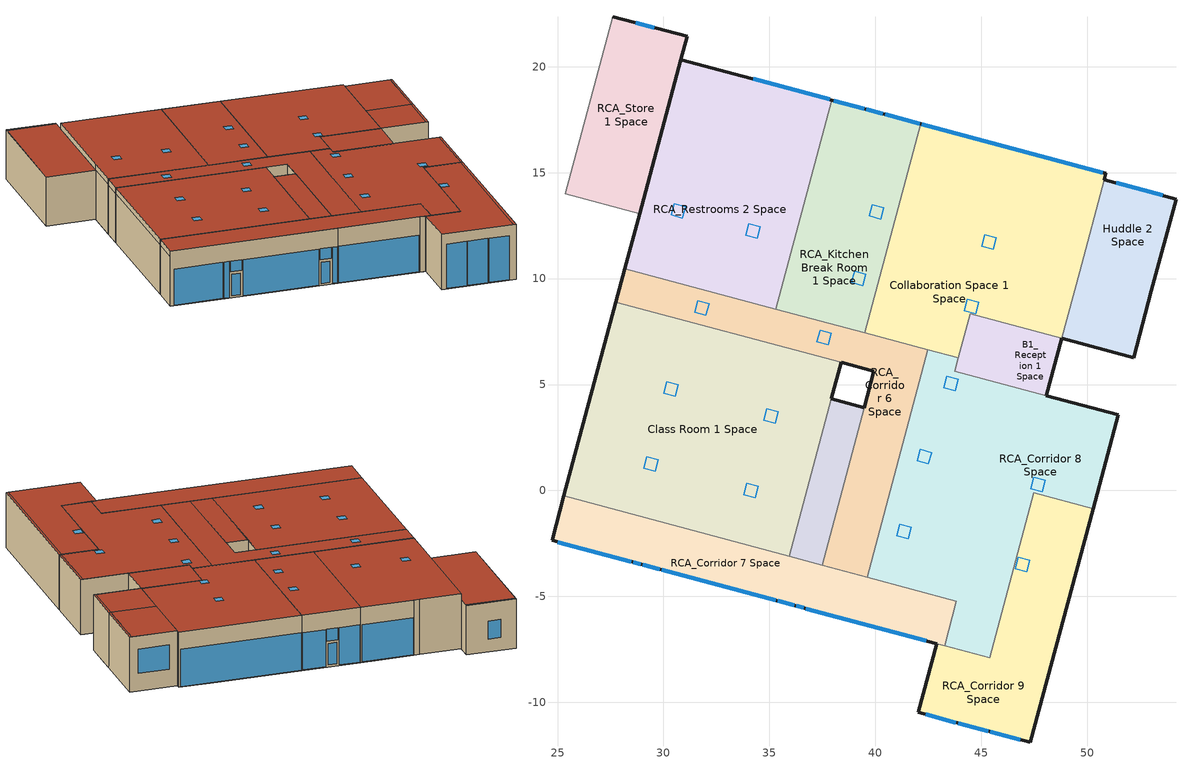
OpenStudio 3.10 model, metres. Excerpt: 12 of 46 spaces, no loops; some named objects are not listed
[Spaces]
B1_Reception 1 Space
 floor to RCA_Corridor 16 Space (TypicalFloorInterior): 46.56,7.78 48.8,7.18 48.08,4.47 45.83,5.07 z3.99
 floor to RCA_Corridor 3 Space (TypicalFloorInterior): 44.48,8.34 46.56,7.78 45.83,5.07 43.75,5.63 z3.99
 wall outside (MetalFrameWallU055): 48.08,4.47 48.8,7.18 z3.99:8.18
 wall to Collaboration Space 1 Space (MetalFrameWallInterior): 48.8,7.18 44.48,8.34 43.92,6.25 z3.99:8.18
 wall to RCA_Corridor 8 Space (MetalFrameWallInterior): 43.92,6.25 43.75,5.63 48.08,4.47 z3.99:8.18
 roof outside (FlatNonresWoodFramingAndOtherRoofU028): 48.08,4.47 48.8,7.18 44.48,8.34 43.75,5.63 z8.18
Collaboration Space 1 Space
 floor outside (OtherFloorU071): 48.64,15.56 50.89,14.96 50.81,14.66 48.56,15.27 z3.99
 floor to RCA_Corridor 16 Space (TypicalFloorInterior): 48.56,15.27 50.81,14.66 48.8,7.18 46.56,7.78 z3.99
 floor to RCA_Corridor 3 Space (TypicalFloorInterior): 40.84,12.47 47.35,10.73 46.56,7.78 44.48,8.34 43.92,6.25 39.49,7.44 z3.99
 floor to B1_Gym 1 Space (TypicalFloorInterior): 42.14,17.31 48.64,15.56 48.16,13.75 41.65,15.5 z3.99
 floor to B1_Changing 1 Space (TypicalFloorInterior): 41.65,15.5 48.16,13.75 47.35,10.73 40.84,12.47 z3.99
 wall outside (MetalFrameWallU055): 50.81,14.66 50.89,14.96 42.14,17.31 z3.99:8.18
 wall to RCA_Corridor 8 Space (MetalFrameWallInterior): 42.49,6.64 43.92,6.25 z3.99:8.18
 wall to RCA_Corridor 6 Space (MetalFrameWallInterior): 39.49,7.44 42.49,6.64 z3.99:8.18
 wall to RCA_Kitchen Break Room 1 Space (MetalFrameWallInterior): 42.14,17.31 39.49,7.44 z3.99:8.18
 wall to Huddle 2 Space (MetalFrameWallInterior): 48.8,7.18 49.65,10.33 50.81,14.66 z3.99:8.18
 window (Base_AllCZ_FixedWindowU34): 50.74,15 42.19,17.29 z4.04:6.86
 roof outside (FlatNonresWoodFramingAndOtherRoofU028): 43.92,6.25 44.48,8.34 48.8,7.18 50.89,14.96 42.14,17.31 39.49,7.44 z8.18
 skylight (Skylight): 44.74,8.34 44.88,8.88 44.34,9.02 44.2,8.48 z8.18; 45.56,11.39 45.71,11.93 45.17,12.07 45.02,11.53 z8.18
RCA_Corridor 8 Space
 floor to RCA_Corridor 14 Space (TypicalFloorInterior): 45.83,5.07 51.46,3.56 50.28,-0.86 47.48,-0.11 45.39,-7.9 43.27,-7.33 43.83,-5.22 41.13,-4.5 41.25,-4.04 43.25,-4.58 z3.99
 floor to RCA_Corridor 3 Space (TypicalFloorInterior): 42.49,6.64 43.92,6.25 43.75,5.63 45.83,5.07 43.25,-4.58 41.25,-4.04 41.13,-4.5 39.61,-4.09 z3.99
 wall outside (MetalFrameWallU055): 50.28,-0.86 51.46,3.56 48.08,4.47 z3.99:8.18
 wall to RCA_Corridor 6 Space: 42.49,6.64 39.61,-4.09 z3.99:8.18
 wall to RCA_Corridor 7 Space: 39.61,-4.09 43.83,-5.22 43.27,-7.33 z3.99:8.18
 wall to RCA_Corridor 9 Space (MetalFrameWallInterior): 43.27,-7.33 45.39,-7.9 47.48,-0.11 50.28,-0.86 z3.99:8.18
 roof outside (FlatNonresWoodFramingAndOtherRoofU028): 50.28,-0.86 51.46,3.56 51.32,3.6 50.13,-0.82 z8.18; 45.39,-7.9 47.48,-0.11 50.13,-0.82 51.32,3.6 43.75,5.63 43.92,6.25 42.49,6.64 39.61,-4.09 43.83,-5.22 43.27,-7.33 z8.18
 skylight (Skylight): 47.87,-0.06 48.02,0.48 47.48,0.62 47.33,0.08 z8.18; 42.51,1.25 42.65,1.79 42.11,1.93 41.97,1.39 z8.18; 43.78,4.71 43.92,5.25 43.38,5.39 43.24,4.85 z8.18; 41.56,-2.28 41.7,-1.74 41.16,-1.59 41.02,-2.13 z8.18
Class Room 1 Space
 floor to RCA_Open Office 7 Space (TypicalFloorInterior): 27.75,8.89 38.38,6.05 35.93,-3.1 25.3,-0.26 z3.99
 wall outside (MetalFrameWallU055): 27.75,8.89 25.3,-0.26 z7.72:8.18; 37.92,4.33 38.38,6.05 z3.99:8.18
 wall to RCA_Conference Room 3 Space (MetalFrameWallInterior): 27.75,8.89 25.3,-0.26 z3.99:7.72
 wall to RCA_Corridor 6 Space (MetalFrameWallInterior): 38.38,6.05 27.75,8.89 z3.99:8.18
 wall to RCA_Store 3 Space (MetalFrameWallInterior): 35.93,-3.1 37.92,4.33 z3.99:8.18
 wall to RCA_Corridor 7 Space (MetalFrameWallInterior): 25.3,-0.26 35.93,-3.1 z3.99:8.18
 roof outside (FlatNonresWoodFramingAndOtherRoofU028): 35.93,-3.1 38.38,6.05 27.75,8.89 25.3,-0.26 z8.18
 skylight (Skylight): 34.33,-0.35 34.48,0.18 33.94,0.33 33.79,-0.21 z8.18; 35.27,3.17 35.41,3.71 34.87,3.86 34.73,3.32 z8.18; 30.56,4.45 30.7,4.99 30.16,5.13 30.02,4.59 z8.18; 29.61,0.91 29.76,1.45 29.22,1.59 29.07,1.05 z8.18
RCA_Corridor 6 Space
 floor to RCA_Corridor 3 Space (TypicalFloorInterior): 28.18,10.47 42.49,6.64 39.61,-4.09 37.49,-3.52 39.94,5.63 27.75,8.89 z3.99
 wall outside (MetalFrameWallU055): 38.38,6.05 39.94,5.63 39.48,3.91 z3.99:8.18; 28.18,10.47 27.75,8.89 z7.72:8.18
 wall to RCA_Corridor 4 Space: 28.18,10.47 27.75,8.89 z3.99:7.72
 wall to RCA_Corridor 7 Space (MetalFrameWallInterior): 37.49,-3.52 39.61,-4.09 z3.99:8.18
 wall to RCA_Store 3 Space (MetalFrameWallInterior): 39.48,3.91 37.49,-3.52 z3.99:8.18
 wall to RCA_Restrooms 2 Space (MetalFrameIntWallU151): 35.3,8.56 28.18,10.47 z3.99:8.18
 wall to RCA_Kitchen Break Room 1 Space (MetalFrameWallInterior): 39.49,7.44 35.3,8.56 z3.99:8.18
 roof outside (FlatNonresWoodFramingAndOtherRoofU028): 39.61,-4.09 42.49,6.64 28.18,10.47 27.75,8.89 39.94,5.63 37.49,-3.52 z8.18
 skylight (Skylight): 37.79,6.88 37.93,7.42 37.39,7.57 37.25,7.03 z8.18; 32.01,8.27 32.15,8.81 31.61,8.96 31.47,8.42 z8.18
RCA_Store 3 Space
 floor to RCA_Open Office 7 Space (TypicalFloorInterior): 37.92,4.33 39.48,3.91 37.49,-3.52 35.93,-3.1 z3.99
 wall outside (MetalFrameWallU055): 39.48,3.91 37.92,4.33 z3.99:8.18
 wall to RCA_Corridor 7 Space: 35.93,-3.1 37.49,-3.52 z3.99:8.18
 roof outside (FlatNonresWoodFramingAndOtherRoofU028): 37.49,-3.52 39.48,3.91 37.92,4.33 35.93,-3.1 z8.18
RCA_Corridor 7 Space
 floor to RCA_Corridor 3 Space (TypicalFloorInterior): 25.3,-0.26 41.13,-4.5 40.56,-6.6 24.74,-2.36 z3.99
 floor to RCA_Corridor 14 Space (TypicalFloorInterior): 41.13,-4.5 43.83,-5.22 43.27,-7.33 40.56,-6.6 z3.99
 wall outside (MetalFrameWallU055): 24.74,-2.36 36.68,-5.56 42.46,-7.11 42.9,-7.23 z3.99:8.18; 25.3,-0.26 24.74,-2.36 z7.72:8.18
 wall to RCA_Corridor 4 Space: 25.3,-0.26 24.74,-2.36 z3.99:7.72
 wall to RCA_Corridor 9 Space (MetalFrameWallInterior): 42.9,-7.23 43.27,-7.33 z3.99:8.18
 window (Base_AllCZ_FixedWindowU34): 36.73,-5.58 42.41,-7.1 / 29.91,-3.75 35.29,-5.19 / 36.28,-5.46 36.62,-5.55 / 28.58,-3.39 28.92,-3.48 / 25.01,-2.44 28.48,-3.37 z4.04:6.78; 35.49,-5.24 36.08,-5.4 / 29.13,-3.54 29.72,-3.7 z4.14:5.77; 35.39,-5.22 36.17,-5.43 / 29.03,-3.51 29.82,-3.72 z5.97:6.78
 roof outside (FlatNonresWoodFramingAndOtherRoofU028): 43.27,-7.33 43.83,-5.22 25.3,-0.26 24.74,-2.36 z8.18
RCA_Kitchen Break Room 1 Space
 floor to RCA_Corridor 3 Space (TypicalFloorInterior): 36.65,13.59 40.84,12.47 39.49,7.44 35.3,8.56 z3.99
 floor to B1_Gym 1 Space (TypicalFloorInterior): 37.95,18.43 42.14,17.31 41.65,15.5 41.27,15.6 40.45,12.57 36.65,13.59 z3.99
 floor to B1_Changing 1 Space (TypicalFloorInterior): 41.27,15.6 41.65,15.5 40.84,12.47 40.45,12.57 z3.99
 wall outside (MetalFrameWallU055): 42.14,17.31 37.95,18.43 z3.99:8.18
 wall to RCA_Restrooms 2 Space (MetalFrameIntWallU151): 37.95,18.43 35.3,8.56 z3.99:8.18
 window (Base_AllCZ_FixedWindowU34): 40.36,17.78 39.58,17.99 z5.97:6.86; 42.09,17.32 40.46,17.76 / 39.48,18.02 38.04,18.4 z4.04:6.86; 40.26,17.81 39.67,17.97 z4.14:5.77
 roof outside (FlatNonresWoodFramingAndOtherRoofU028): 39.49,7.44 42.14,17.31 37.95,18.43 35.3,8.56 z8.18
 skylight (Skylight): 39.42,9.67 39.56,10.21 39.02,10.36 38.88,9.82 z8.18; 40.26,12.81 40.4,13.35 39.86,13.5 39.72,12.96 z8.18
Huddle 2 Space
 floor to RCA_Corridor 16 Space (TypicalFloorInterior): 49.65,10.33 53.03,9.42 52.8,8.55 50.31,9.22 49.7,6.94 48.8,7.18 z3.99; 50.81,14.66 54.2,13.76 53.03,9.42 49.65,10.33 z3.99
 floor to RCA_Elec Room 1 Space (TypicalFloorInterior): 50.31,9.22 52.8,8.55 52.19,6.27 49.7,6.94 z3.99
 wall outside (MetalFrameWallU055): 48.8,7.18 52.19,6.27 53.03,9.42 54.2,13.76 50.81,14.66 z3.99:8.18
 window (Base_AllCZ_FixedWindowU34): 53.57,13.92 51.37,14.52 z5.33:7.19
 roof outside (FlatNonresWoodFramingAndOtherRoofU028): 52.19,6.27 53.03,9.42 52.89,9.46 52.04,6.31 z8.18; 52.04,6.31 52.89,9.46 49.65,10.33 48.8,7.18 z8.18; 53.03,9.42 54.2,13.76 54.05,13.8 52.89,9.46 z8.18; 52.89,9.46 54.05,13.8 50.81,14.66 49.65,10.33 z8.18
RCA_Store 1 Space
 floor to RCA_Store 5 Space (TypicalFloorInterior): 27.59,22.37 31.11,21.43 28.87,13.06 25.35,14 z3.99
 wall outside (MetalFrameWallU055): 30.82,20.34 31.11,21.43 27.59,22.37 z3.99:7.72
 wall to RCA_Corridor 5 Space: 27.59,22.37 25.35,14 z3.99:7.72
 wall to RCA_IT Room 2 Space: 25.35,14 28.87,13.06 z3.99:7.72
 wall to RCA_Restrooms 2 Space: 28.87,13.06 30.82,20.34 z3.99:7.72
 window (Base_AllCZ_FixedWindowU34): 29.57,21.84 28.69,22.08 z4.96:6.33
 roof outside (FlatNonresWoodFramingAndOtherRoofU028): 31.07,21.28 31.11,21.43 27.59,22.37 27.56,22.22 z7.72; 28.87,13.06 31.07,21.28 27.56,22.22 25.35,14 z7.72
RCA_Restrooms 2 Space
 floor to RCA_Restrooms 1 Space (TypicalFloorInterior): 30.82,20.34 33.75,19.55 33.52,18.69 35.2,18.24 34.13,14.27 36.65,13.59 35.3,8.56 28.18,10.47 z3.99
 floor to RCA_Corridor 11 Space (WoodFramingAndOtherRoofU028): 33.75,19.55 36.93,18.7 36.7,17.84 33.52,18.69 z3.99
 floor to B1_Gym 1 Space (WoodFramingAndOtherRoofU028): 36.93,18.7 37.95,18.43 36.65,13.59 34.13,14.27 35.2,18.24 36.7,17.84 z3.99
 wall outside (MetalFrameWallUnconditioned): 30.82,20.34 28.87,13.06 28.18,10.47 z7.72:8.18; 37.95,18.43 34.19,19.44 33.75,19.55 30.82,20.34 z3.99:8.18
 wall to RCA_IT Room 2 Space: 28.87,13.06 28.18,10.47 z3.99:7.72
 window (Base_AllCZ_FixedWindowU34): 37.85,18.46 34.24,19.42 z4.04:6.86
 roof outside (FlatNonresWoodFramingAndOtherRoofUnconditioned): 35.3,8.56 37.95,18.43 30.82,20.34 28.18,10.47 z8.18
 skylight (Skylight): 30.9,12.86 31.04,13.4 30.5,13.54 30.36,13 z8.18; 34.43,11.91 34.57,12.45 34.03,12.59 33.89,12.05 z8.18
RCA_Corridor 9 Space
 floor to RCA_Corridor 14 Space (TypicalFloorInterior): 47.48,-0.11 50.28,-0.86 47.32,-11.9 42.03,-10.48 42.9,-7.23 45.39,-7.9 z3.99
 wall outside (MetalFrameWallU055): 42.9,-7.23 42.03,-10.48 47.32,-11.9 50.28,-0.86 z3.99:8.18
 window (Base_AllCZ_FixedWindowU34): 42.39,-10.58 43.81,-10.96 / 43.91,-10.98 45.32,-11.36 / 45.42,-11.39 46.84,-11.77 z4.04:7.39
 roof outside (FlatNonresWoodFramingAndOtherRoofU028): 47.32,-11.9 50.28,-0.86 50.13,-0.82 47.17,-11.86 z8.18; 47.17,-11.86 50.13,-0.82 47.48,-0.11 45.39,-7.9 42.9,-7.23 42.03,-10.48 z8.18
 skylight (Skylight): 47.14,-3.83 47.29,-3.29 46.75,-3.15 46.6,-3.69 z8.18
[Site]
LOS ANGELES USC: Latitude {deg}=38.69; Longitude {deg}=-121.6; Time Zone {hr}=-8; Elevation {m}=54.5592; Terrain=Suburbs
[SizingPeriod:DesignDay] Barometric Pressure {Pa}=100663; Wind Speed {m/s}=0.6; Rain Indicator=No; Snow Indicator=No; Day of Month=21; Daylight Saving Time Indicator=No; Humidity Condition Type=Wetbulb; Dry-Bulb Temperature Range Modifier Type=DefaultMultipliers
Name | Maximum Dry-Bulb Temperature {C} | Daily Dry-Bulb Temperature Range {deltaC} | Wind Direction {deg} | Sky Clearness | Month | Day Type | Wetbulb or DewPoint at Maximum Dry-Bulb {C} | Solar Model Indicator | ASHRAE Clear Sky Optical Depth for Beam Irradiance | ASHRAE Clear Sky Optical Depth for Diffuse Irradiance
LOS ANGELES USC Ann Htg 99.6% Condns DB | 6.2 | 0 | 20 | 0 | 12 | WinterDesignDay | 6.2 | ASHRAEClearSky
LOS ANGELES USC  June .4% Condns DB=>MCWB | 32.3 | 8.2 | 260 |  | 6 | SummerDesignDay | 20.7 | ASHRAETau | 0.405 | 2.324
LOS ANGELES USC  July .4% Condns DB=>MCWB | 33.8 | 9.2 | 260 |  | 7 | SummerDesignDay | 22.1 | ASHRAETau | 0.402 | 2.401
LOS ANGELES USC  August .4% Condns DB=>MCWB | 33.7 | 9.6 | 260 |  | 8 | SummerDesignDay | 21.2 | ASHRAETau | 0.383 | 2.433
[Site:WaterMainsTemperature]
Calculation Method=Schedule; Temperature Schedule=WaterMainCZ09
[Building]
CustomLabClassroom: North Axis {deg}=0
[Material]
Name | Roughness | Thickness {m} | Conductivity {W/m-K} | Density {kg/m3} | Specific Heat {J/kg-K} | Thermal Absorptance | Solar Absorptance | Visible Absorptance
Stucco - 7/8 in.; Stucco - 7/8 in. 1 | MediumRough | 0.022352 | 0.700948 | 1855.1 | 837.36 | 0.9 | 0.7 | 0.8
Compliance Insulation R14.60 | Smooth | 0.0591861 | 0.0230188 | 16.0185 | 1130.436
Compliance Insulation R1.41 | Smooth | 0.00571591 | 0.0230188 | 16.0185 | 1130.436
Compliance Insulation R0.02 | Smooth | 8.10768e-05 | 0.0230188 | 16.0185 | 1130.436
Air - Metal Wall Framing - 16 or 24 in. OC; Air - Metal Wall Framing - 16 or 24 in. OC 1; Air - Metal Wall Framing - 16 or 24 in. OC 2 | Smooth | 0.1397 | 1.22017 | 1.28148 | 1004.832
Gypsum Board - 1/2 in.; Gypsum Board - 1/2 in. 2 | Smooth | 0.0127 | 0.158656 | 640.739 | 1130.436 | 0.9 | 0.7 | 0.8
Gypsum Board - 5/8 in. | MediumRough | 0.016002 | 0.158656 | 640.739 | 1130.436 | 0.9 | 0.7 | 0.8
Metal Standing Seam - 1/16 in.; Metal Standing Seam - 1/16 in. 1 | MediumRough | 0.0015875 | 2.21534 | 7820.53 | 502.416 | 0.75 | 0.37 | 0.75
Compliance Insulation R34.93; Compliance Insulation R34.93 1 | Smooth | 0.141601 | 0.0230188 | 16.0185 | 1130.436 | 0.9 | 0.7 | 0.8
Metal Deck - 1/16 in. | MediumRough | 0.0015875 | 45.3452 | 7820.53 | 502.416 | 0.9 | 0.7 | 0.8
Carpet - 3/4 in.; Carpet - 3/4 in. 1 | Smooth | 0.01905 | 0.0455183 | 288.332 | 1381.644 | 0.9 | 0.7 | 0.8
Compliance Insulation R3.70 | Smooth | 0.0149992 | 0.0230188 | 16.0185 | 1130.436
Compliance Insulation R9.83 | MediumRough | 0.0398691 | 0.0230188 | 16.0185 | 1130.436 | 0.9 | 0.7 | 0.8
Plywood - 5/8 in. | Smooth | 0.016002 | 0.11544 | 480.554 | 1884.06
Concrete - 140 lb/ft3 - 4 in. | Smooth | 0.1016 | 1.9514 | 2239.06 | 921.096
Gypsum Board - 1/2 in. 1 | MediumRough | 0.0127 | 0.158656 | 640.739 | 1130.436 | 0.9 | 0.7 | 0.8
Metal Standing Seam - 1/16 in. 2 | MediumRough | 0.0015875 | 2.21534 | 7820.53 | 502.416 | 0.85 | 0.37 | 0.85
[Construction]
MetalFrameWallU055: Stucco - 7/8 in., Compliance Insulation R14.60, Compliance Insulation R1.41, Compliance Insulation R0.02, Compliance Insulation R0.02, Air - Metal Wall Framing - 16 or 24 in. OC, Gypsum Board - 1/2 in.
MetalFrameWallUnconditioned: Stucco - 7/8 in. 1
MetalFrameWallInterior: Gypsum Board - 5/8 in., Air - Metal Wall Framing - 16 or 24 in. OC 1, Gypsum Board - 5/8 in.
MetalFrameIntWallU151: Gypsum Board - 1/2 in. 1, Compliance Insulation R3.70, Air - Metal Wall Framing - 16 or 24 in. OC 2, Gypsum Board - 1/2 in. 2
FlatNonresWoodFramingAndOtherRoofU028: Metal Standing Seam - 1/16 in., Compliance Insulation R34.93
FlatNonresWoodFramingAndOtherRoofUnconditioned: Metal Standing Seam - 1/16 in. 1
OtherFloorU071: Compliance Insulation R9.83, Plywood - 5/8 in., Carpet - 3/4 in.
TypicalFloorInterior: Metal Deck - 1/16 in., Concrete - 140 lb/ft3 - 4 in., Carpet - 3/4 in. 1
WoodFramingAndOtherRoofU028: Metal Standing Seam - 1/16 in. 2, Compliance Insulation R34.93 1
Base_AllCZ_FixedWindowU34: Base_AllCZ_FixedWindowU34 Material
Skylight: Skylight Material
[WindowMaterial:SimpleGlazingSystem]
Name | U-Factor {W/m2-K} | Solar Heat Gain Coefficient | Visible Transmittance
Base_AllCZ_FixedWindowU34 Material | 1.93061 | 0.22 | 0.42
Skylight Material | 3.29339 | 0.25 | 0.49
[Space] Building Story=2nd Floor
Name | Thermal Zone | Design Specification Outdoor Air Object
B1_Reception 1 Space; RCA_Corridor 6 Space; RCA_Corridor 8 Space | L2_ZN08_Recep Corridor | L2_ZN08_Recep Corridor Design Specification Outdoor Air
Class Room 1 Space; RCA_Store 3 Space | L2_ZN02_Core Classroom | L2_ZN02_Core Classroom Design Specification Outdoor Air
Collaboration Space 1 Space; Huddle 2 Space | L2_ZN07_Huddle Area | L2_ZN07_Huddle Area Design Specification Outdoor Air
RCA_Corridor 7 Space; RCA_Corridor 9 Space | L2_ZN09 NE Corridor | L2_ZN09 NE Corridor Design Specification Outdoor Air
RCA_Kitchen Break Room 1 Space | L2_ZN11_Breakroom | L2_ZN11_Breakroom Design Specification Outdoor Air
RCA_Restrooms 2 Space | L2_ZN14 Restroom | L2_ZN14 Restroom Design Specification Outdoor Air
RCA_Store 1 Space | L2_ZN12 Storage | L2_ZN12 Storage Design Specification Outdoor Air
[ThermalZone] Multiplier=1; Use Ideal Air Loads=No
Name | Thermostat | Primary Daylighting Control | Fraction of Zone Controlled by Primary Daylighting Control | Secondary Daylighting Control | Fraction of Zone Controlled by Secondary Daylighting Control
L2_ZN02_Core Classroom | L2_ZN02_Core Classroom Thermostat
L2_ZN07_Huddle Area | L2_ZN07_Huddle Area Thermostat | Daylighting Control 1 | 0.603146
L2_ZN09 NE Corridor | L2_ZN09 NE Corridor Thermostat | Daylighting Control 10 | 0.801406
L2_ZN08_Recep Corridor | L2_ZN08_Recep Corridor Thermostat
L2_ZN11_Breakroom | L2_ZN11_Breakroom Thermostat | Daylighting Control 11 | 0.831246
L2_ZN14 Restroom |  | Daylighting Control 18 | 0.62911 | Daylighting Control 19 | 0.201145
L2_ZN12 Storage | L2_ZN12 Storage Thermostat
[Sizing:Zone] Zone Cooling Design Supply Air Temperature Input Method=SupplyAirTemperature; Zone Cooling Design Supply Air Temperature {C}=14; Zone Cooling Design Supply Air Temperature Difference {deltaC}=11.11; Zone Heating Design Supply Air Temperature Input Method=SupplyAirTemperature; Zone Heating Design Supply Air Temperature {C}=40; Zone Heating Design Supply Air Temperature Difference {deltaC}=11.11; Zone Cooling Design Supply Air Humidity Ratio {kg-H2O/kg-air}=0.0085; Zone Heating Design Supply Air Humidity Ratio {kg-H2O/kg-air}=0.008; Zone Heating Sizing Factor=1; Zone Cooling Sizing Factor=1; Cooling Design Air Flow Method=DesignDay; Cooling Minimum Air Flow per Zone Floor Area {m3/s-m2}=0; Cooling Minimum Air Flow {m3/s}=0; Cooling Minimum Air Flow Fraction=0; Heating Design Air Flow Method=DesignDay; Heating Maximum Air Flow per Zone Floor Area {m3/s-m2}=0; Heating Maximum Air Flow {m3/s}=0; Heating Maximum Air Flow Fraction=0; Account for Dedicated Outdoor Air System=No; Dedicated Outdoor Air System Control Strategy=NeutralSupplyAir; Dedicated Outdoor Air Low Setpoint Temperature for Design {C}=autosize; Dedicated Outdoor Air High Setpoint Temperature for Design {C}=autosize; Zone Load Sizing Method=Sensible Load Only No Latent Load; Zone Latent Cooling Design Supply Air Humidity Ratio Input Method=HumidityRatioDifference; Zone Cooling Design Supply Air Humidity Ratio Difference {kgWater/kgDryAir}=0.005; Zone Latent Heating Design Supply Air Humidity Ratio Input Method=HumidityRatioDifference; Zone Humidification Design Supply Air Humidity Ratio Difference {kgWater/kgDryAir}=0.005; Sizing Option=Coincident
L1_ZN07_Restroom; L2_ZN14 Restroom
[Zone equipment]
L1_ZN07_Restroom: L1_ZN07_Restroom BaseExhFan
L2_ZN14 Restroom: L2_ZN14 Restroom BaseExhFan
[BuildingStory]
2nd Floor
[People:Definition] Number of People Calculation Method=People/Area; Fraction Radiant=0.3
Name | People per Space Floor Area {person/m2} | Sensible Heat Fraction
B1_Reception 1 Space People Definition; RCA_Kitchen Break Room 1 Space People Definition | 0.355209 | 0.5
Class Room 1 Space People Definition; Collaboration Space 1 Space People Definition; Huddle 2 Space People Definition | 0.403647 | 0.6125
RCA_Corridor 6 Space People Definition; RCA_Corridor 7 Space People Definition; RCA_Corridor 8 Space People Definition; RCA_Corridor 9 Space People Definition | 0.0538196 | 0.5
RCA_Restrooms 2 Space People Definition | 0.107639 | 0.5
RCA_Store 1 Space People Definition; RCA_Store 3 Space People Definition | 0.107639 | 0.555556
[People] Number of People Schedule=SchoolOccupancy; Multiplier=1
Name | People Definition | Space or SpaceType | Activity Level Schedule
B1_Reception 1 Space People | B1_Reception 1 Space People Definition | B1_Reception 1 Space | B1_Reception 1 Space People Activity Level
Class Room 1 Space People | Class Room 1 Space People Definition | Class Room 1 Space | Class Room 1 Space People Activity Level
Collaboration Space 1 Space People | Collaboration Space 1 Space People Definition | Collaboration Space 1 Space | Collaboration Space 1 Space People Activity Level
Huddle 2 Space People | Huddle 2 Space People Definition | Huddle 2 Space | Huddle 2 Space People Activity Level
RCA_Corridor 6 Space People | RCA_Corridor 6 Space People Definition | RCA_Corridor 6 Space | RCA_Corridor 6 Space People Activity Level
RCA_Corridor 7 Space People | RCA_Corridor 7 Space People Definition | RCA_Corridor 7 Space | RCA_Corridor 7 Space People Activity Level
RCA_Corridor 8 Space People | RCA_Corridor 8 Space People Definition | RCA_Corridor 8 Space | RCA_Corridor 8 Space People Activity Level
RCA_Corridor 9 Space People | RCA_Corridor 9 Space People Definition | RCA_Corridor 9 Space | RCA_Corridor 9 Space People Activity Level
RCA_Kitchen Break Room 1 Space People | RCA_Kitchen Break Room 1 Space People Definition | RCA_Kitchen Break Room 1 Space | RCA_Kitchen Break Room 1 Space People Activity Level
RCA_Restrooms 2 Space People | RCA_Restrooms 2 Space People Definition | RCA_Restrooms 2 Space | RCA_Restrooms 2 Space People Activity Level
RCA_Store 1 Space People | RCA_Store 1 Space People Definition | RCA_Store 1 Space | RCA_Store 1 Space People Activity Level
RCA_Store 3 Space People | RCA_Store 3 Space People Definition | RCA_Store 3 Space | RCA_Store 3 Space People Activity Level
[SpaceInfiltration:DesignFlowRate] Temperature Term Coefficient=0; Velocity Squared Term Coefficient=0; Density Basis=Outdoor
Name | Space or SpaceType | Schedule | Design Flow Rate Calculation Method | Flow per Exterior Surface Area {m3/s-m2} | Constant Term Coefficient | Velocity Term Coefficient | Design Flow Rate {m3/s}
B1_Reception 1 Space Space Infiltration Design Flow Rate 1 | B1_Reception 1 Space | SchoolInfiltration | Flow/ExteriorWallArea | 0.00119482 | 0 | 0.224052
Class Room 1 Space Space Infiltration Design Flow Rate 1 | Class Room 1 Space | SchoolInfiltration | Flow/ExteriorWallArea | 0.00119482 | 0 | 0.224052
Collaboration Space 1 Space Space Infiltration Design Flow Rate 1 | Collaboration Space 1 Space | SchoolInfiltration | Flow/ExteriorWallArea | 0.00119482 | 0 | 0.224052
Huddle 2 Space Space Infiltration Design Flow Rate 1 | Huddle 2 Space | SchoolInfiltration | Flow/ExteriorWallArea | 0.00119482 | 0 | 0.224052
RCA_Corridor 6 Space Space Infiltration Design Flow Rate 1 | RCA_Corridor 6 Space | SchoolInfiltration | Flow/ExteriorWallArea | 0.00119482 | 0 | 0.224052
RCA_Corridor 7 Space Space Infiltration Design Flow Rate 1 | RCA_Corridor 7 Space | SchoolInfiltration | Flow/ExteriorWallArea | 0.00119482 | 0 | 0.224052
RCA_Corridor 8 Space Space Infiltration Design Flow Rate 1 | RCA_Corridor 8 Space | SchoolInfiltration | Flow/ExteriorWallArea | 0.00119482 | 0 | 0.224052
RCA_Corridor 9 Space Space Infiltration Design Flow Rate 1 | RCA_Corridor 9 Space | SchoolInfiltration | Flow/ExteriorWallArea | 0.00119482 | 0 | 0.224052
RCA_Kitchen Break Room 1 Space Space Infiltration Design Flow Rate 1 | RCA_Kitchen Break Room 1 Space | SchoolInfiltration | Flow/ExteriorWallArea | 0.00119482 | 0 | 0.224052
RCA_Restrooms 2 Space Space Infiltration Design Flow Rate 1 | RCA_Restrooms 2 Space | On | Flow/ExteriorWallArea | 0.00119482 | 0 | 0.224052
RCA_Restrooms 2 Space Space Infiltration Design Flow Rate 2 | RCA_Restrooms 2 Space | SchoolHVACAvail | Flow/Space |  | 1 | 0 | 0.188779
RCA_Store 1 Space Space Infiltration Design Flow Rate 1 | RCA_Store 1 Space | SchoolInfiltration | Flow/ExteriorWallArea | 0.00119482 | 0 | 0.224052
RCA_Store 3 Space Space Infiltration Design Flow Rate 1 | RCA_Store 3 Space | SchoolInfiltration | Flow/ExteriorWallArea | 0.00119482 | 0 | 0.224052
[Lights:Definition] Design Level Calculation Method=Watts/Area; Fraction Radiant=0.97; Return Air Fraction=0
Name | Watts per Space Floor Area {W/m2}
B1_Reception 1 Space Regulated Lights Definition | 7.53474
Class Room 1 Space Regulated Lights Definition; Collaboration Space 1 Space Regulated Lights Definition; Huddle 2 Space Regulated Lights Definition | 6.45835
RCA_Corridor 6 Space Regulated Lights Definition; RCA_Corridor 7 Space Regulated Lights Definition; RCA_Corridor 8 Space Regulated Lights Definition; RCA_Corridor 9 Space Regulated Lights Definition; RCA_Store 1 Space Regulated Lights Definition; RCA_Store 3 Space Regulated Lights Definition | 4.30556
RCA_Kitchen Break Room 1 Space Regulated Lights Definition | 5.92015
RCA_Restrooms 2 Space Regulated Lights Definition | 6.99654
[Lights] Schedule=SchoolLights; Fraction Replaceable=1
Name | Lights Definition | Space or SpaceType
B1_Reception 1 Space Regulated Lights | B1_Reception 1 Space Regulated Lights Definition | B1_Reception 1 Space
Class Room 1 Space Regulated Lights | Class Room 1 Space Regulated Lights Definition | Class Room 1 Space
Collaboration Space 1 Space Regulated Lights | Collaboration Space 1 Space Regulated Lights Definition | Collaboration Space 1 Space
Huddle 2 Space Regulated Lights | Huddle 2 Space Regulated Lights Definition | Huddle 2 Space
RCA_Corridor 6 Space Regulated Lights | RCA_Corridor 6 Space Regulated Lights Definition | RCA_Corridor 6 Space
RCA_Corridor 7 Space Regulated Lights | RCA_Corridor 7 Space Regulated Lights Definition | RCA_Corridor 7 Space
RCA_Corridor 8 Space Regulated Lights | RCA_Corridor 8 Space Regulated Lights Definition | RCA_Corridor 8 Space
RCA_Corridor 9 Space Regulated Lights | RCA_Corridor 9 Space Regulated Lights Definition | RCA_Corridor 9 Space
RCA_Kitchen Break Room 1 Space Regulated Lights | RCA_Kitchen Break Room 1 Space Regulated Lights Definition | RCA_Kitchen Break Room 1 Space
RCA_Restrooms 2 Space Regulated Lights | RCA_Restrooms 2 Space Regulated Lights Definition | RCA_Restrooms 2 Space
RCA_Store 1 Space Regulated Lights | RCA_Store 1 Space Regulated Lights Definition | RCA_Store 1 Space
RCA_Store 3 Space Regulated Lights | RCA_Store 3 Space Regulated Lights Definition | RCA_Store 3 Space
[ElectricEquipment:Definition] Design Level Calculation Method=Watts/Area; Fraction Latent=0; Fraction Radiant=0.2; Fraction Lost=0
Name | Watts per Space Floor Area {W/m2}
B1_Reception 1 Space Recepticle Loads Definition | 5.38196
Class Room 1 Space Recepticle Loads Definition; Collaboration Space 1 Space Recepticle Loads Definition; Huddle 2 Space Recepticle Loads Definition; RCA_Kitchen Break Room 1 Space Recepticle Loads Definition | 10.7639
RCA_Store 1 Space Recepticle Loads Definition; RCA_Store 3 Space Recepticle Loads Definition | 2.15278
[ElectricEquipment] Schedule=SchoolReceptacle
Name | Electric Equipment Definition | Space or SpaceType
B1_Reception 1 Space Recepticle Loads | B1_Reception 1 Space Recepticle Loads Definition | B1_Reception 1 Space
Class Room 1 Space Recepticle Loads | Class Room 1 Space Recepticle Loads Definition | Class Room 1 Space
Collaboration Space 1 Space Recepticle Loads | Collaboration Space 1 Space Recepticle Loads Definition | Collaboration Space 1 Space
Huddle 2 Space Recepticle Loads | Huddle 2 Space Recepticle Loads Definition | Huddle 2 Space
RCA_Kitchen Break Room 1 Space Recepticle Loads | RCA_Kitchen Break Room 1 Space Recepticle Loads Definition | RCA_Kitchen Break Room 1 Space
RCA_Store 1 Space Recepticle Loads | RCA_Store 1 Space Recepticle Loads Definition | RCA_Store 1 Space
RCA_Store 3 Space Recepticle Loads | RCA_Store 3 Space Recepticle Loads Definition | RCA_Store 3 Space
[AvailabilityManager:NightCycle] Applicability Schedule=Always On Discrete; Control Type=CycleOnAny; Thermostat Tolerance {deltaC}=1.11111; Cycling Run Time Control Type=ThermostatWithMinimumRunTime; Cycling Run Time {s}=900
Availability Manager Night Cycle 1; Availability Manager Night Cycle 2
[ThermostatSetpoint:DualSetpoint] Heating Setpoint Temperature Schedule=SchoolHtgSetpt; Cooling Setpoint Temperature Schedule=SchoolClgSetpt
L2_ZN02_Core Classroom Thermostat; L2_ZN07_Huddle Area Thermostat; L2_ZN09 NE Corridor Thermostat; L2_ZN08_Recep Corridor Thermostat; L2_ZN11_Breakroom Thermostat; L2_ZN12 Storage Thermostat
[DesignSpecification:OutdoorAir] Outdoor Air Method=Maximum
Name | Outdoor Air Flow per Person {m3/s-person} | Outdoor Air Flow per Floor Area {m3/s-m2}
L2_ZN02_Core Classroom Design Specification Outdoor Air; L2_ZN07_Huddle Area Design Specification Outdoor Air | 0.00707921 | 0.000762
L2_ZN09 NE Corridor Design Specification Outdoor Air; L2_ZN12 Storage Design Specification Outdoor Air | 0 | 0.000762
L2_ZN08_Recep Corridor Design Specification Outdoor Air | 0 | 0.000861334
L2_ZN11_Breakroom Design Specification Outdoor Air | 0 | 0.0025146
L2_ZN14 Restroom Design Specification Outdoor Air | 0 | 0
[Daylighting:Control] Position Z-Coordinate {m}=4.74979; Lighting Control Type=Continuous; Minimum Input Power Fraction for Continuous Dimming Control=0.1; Minimum Light Output Fraction for Continuous Dimming Control=0.1
Name | Space | Position X-Coordinate {m} | Position Y-Coordinate {m} | Illuminance Setpoint {lux}
Daylighting Control 1 | Collaboration Space 1 Space | 45.7227 | 13.3737 | 412.5
Daylighting Control 10 | RCA_Corridor 7 Space | 36.2416 | -3.60402 | 112.5
Daylighting Control 11 | RCA_Kitchen Break Room 1 Space | 39.5076 | 16.1698 | 255
Daylighting Control 18 | RCA_Restrooms 2 Space | 29.1038 | 13.6289 | 75
Daylighting Control 19 | RCA_Restrooms 2 Space | 35.2995 | 16.1666 | 112.5
[Schedule:Day]
WaterMainCZ09Jan: 1, 0, 14.2778, 2, 0, 14.2778, 3, 0, 14.2778, 4, 0, 14.2778, 5, 0, 14.2778, 6, 0, 14.2778, 7, 0, 14.2778, 8, 0, 14.2778, 9, 0, 14.2778, 10, 0, 14.2778, 11, 0, 14.2778, 12, 0, 14.2778, 13, 0, 14.2778, 14, 0, 14.2778, 15, 0, 14.2778, 16, 0, 14.2778, 17, 0, 14.2778, 18, 0, 14.2778, 19, 0, 14.2778, 20, 0, 14.2778, 21, 0, 14.2778, 22, 0, 14.2778, 23, 0, 14.2778, 24, 0, 14.2778
WaterMainCZ09Feb: 1, 0, 14.2222, 2, 0, 14.2222, 3, 0, 14.2222, 4, 0, 14.2222, 5, 0, 14.2222, 6, 0, 14.2222, 7, 0, 14.2222, 8, 0, 14.2222, 9, 0, 14.2222, 10, 0, 14.2222, 11, 0, 14.2222, 12, 0, 14.2222, 13, 0, 14.2222, 14, 0, 14.2222, 15, 0, 14.2222, 16, 0, 14.2222, 17, 0, 14.2222, 18, 0, 14.2222, 19, 0, 14.2222, 20, 0, 14.2222, 21, 0, 14.2222, 22, 0, 14.2222, 23, 0, 14.2222, 24, 0, 14.2222
WaterMainCZ09Mar: 1, 0, 14.4444, 2, 0, 14.4444, 3, 0, 14.4444, 4, 0, 14.4444, 5, 0, 14.4444, 6, 0, 14.4444, 7, 0, 14.4444, 8, 0, 14.4444, 9, 0, 14.4444, 10, 0, 14.4444, 11, 0, 14.4444, 12, 0, 14.4444, 13, 0, 14.4444, 14, 0, 14.4444, 15, 0, 14.4444, 16, 0, 14.4444, 17, 0, 14.4444, 18, 0, 14.4444, 19, 0, 14.4444, 20, 0, 14.4444, 21, 0, 14.4444, 22, 0, 14.4444, 23, 0, 14.4444, 24, 0, 14.4444
WaterMainCZ09Apr: 1, 0, 14.8333, 2, 0, 14.8333, 3, 0, 14.8333, 4, 0, 14.8333, 5, 0, 14.8333, 6, 0, 14.8333, 7, 0, 14.8333, 8, 0, 14.8333, 9, 0, 14.8333, 10, 0, 14.8333, 11, 0, 14.8333, 12, 0, 14.8333, 13, 0, 14.8333, 14, 0, 14.8333, 15, 0, 14.8333, 16, 0, 14.8333, 17, 0, 14.8333, 18, 0, 14.8333, 19, 0, 14.8333, 20, 0, 14.8333, 21, 0, 14.8333, 22, 0, 14.8333, 23, 0, 14.8333, 24, 0, 14.8333
WaterMainCZ09May: 1, 0, 14.9444, 2, 0, 14.9444, 3, 0, 14.9444, 4, 0, 14.9444, 5, 0, 14.9444, 6, 0, 14.9444, 7, 0, 14.9444, 8, 0, 14.9444, 9, 0, 14.9444, 10, 0, 14.9444, 11, 0, 14.9444, 12, 0, 14.9444, 13, 0, 14.9444, 14, 0, 14.9444, 15, 0, 14.9444, 16, 0, 14.9444, 17, 0, 14.9444, 18, 0, 14.9444, 19, 0, 14.9444, 20, 0, 14.9444, 21, 0, 14.9444, 22, 0, 14.9444, 23, 0, 14.9444, 24, 0, 14.9444
WaterMainCZ09Jun: 1, 0, 16.2222, 2, 0, 16.2222, 3, 0, 16.2222, 4, 0, 16.2222, 5, 0, 16.2222, 6, 0, 16.2222, 7, 0, 16.2222, 8, 0, 16.2222, 9, 0, 16.2222, 10, 0, 16.2222, 11, 0, 16.2222, 12, 0, 16.2222, 13, 0, 16.2222, 14, 0, 16.2222, 15, 0, 16.2222, 16, 0, 16.2222, 17, 0, 16.2222, 18, 0, 16.2222, 19, 0, 16.2222, 20, 0, 16.2222, 21, 0, 16.2222, 22, 0, 16.2222, 23, 0, 16.2222, 24, 0, 16.2222
WaterMainCZ09Jul: 1, 0, 16.8889, 2, 0, 16.8889, 3, 0, 16.8889, 4, 0, 16.8889, 5, 0, 16.8889, 6, 0, 16.8889, 7, 0, 16.8889, 8, 0, 16.8889, 9, 0, 16.8889, 10, 0, 16.8889, 11, 0, 16.8889, 12, 0, 16.8889, 13, 0, 16.8889, 14, 0, 16.8889, 15, 0, 16.8889, 16, 0, 16.8889, 17, 0, 16.8889, 18, 0, 16.8889, 19, 0, 16.8889, 20, 0, 16.8889, 21, 0, 16.8889, 22, 0, 16.8889, 23, 0, 16.8889, 24, 0, 16.8889
WaterMainCZ09Aug: 1, 0, 17.7222, 2, 0, 17.7222, 3, 0, 17.7222, 4, 0, 17.7222, 5, 0, 17.7222, 6, 0, 17.7222, 7, 0, 17.7222, 8, 0, 17.7222, 9, 0, 17.7222, 10, 0, 17.7222, 11, 0, 17.7222, 12, 0, 17.7222, 13, 0, 17.7222, 14, 0, 17.7222, 15, 0, 17.7222, 16, 0, 17.7222, 17, 0, 17.7222, 18, 0, 17.7222, 19, 0, 17.7222, 20, 0, 17.7222, 21, 0, 17.7222, 22, 0, 17.7222, 23, 0, 17.7222, 24, 0, 17.7222
WaterMainCZ09Sep: 1, 0, 18.0556, 2, 0, 18.0556, 3, 0, 18.0556, 4, 0, 18.0556, 5, 0, 18.0556, 6, 0, 18.0556, 7, 0, 18.0556, 8, 0, 18.0556, 9, 0, 18.0556, 10, 0, 18.0556, 11, 0, 18.0556, 12, 0, 18.0556, 13, 0, 18.0556, 14, 0, 18.0556, 15, 0, 18.0556, 16, 0, 18.0556, 17, 0, 18.0556, 18, 0, 18.0556, 19, 0, 18.0556, 20, 0, 18.0556, 21, 0, 18.0556, 22, 0, 18.0556, 23, 0, 18.0556, 24, 0, 18.0556
WaterMainCZ09Oct: 1, 0, 18, 2, 0, 18, 3, 0, 18, 4, 0, 18, 5, 0, 18, 6, 0, 18, 7, 0, 18, 8, 0, 18, 9, 0, 18, 10, 0, 18, 11, 0, 18, 12, 0, 18, 13, 0, 18, 14, 0, 18, 15, 0, 18, 16, 0, 18, 17, 0, 18, 18, 0, 18, 19, 0, 18, 20, 0, 18, 21, 0, 18, 22, 0, 18, 23, 0, 18, 24, 0, 18
WaterMainCZ09Nov: 1, 0, 16.2778, 2, 0, 16.2778, 3, 0, 16.2778, 4, 0, 16.2778, 5, 0, 16.2778, 6, 0, 16.2778, 7, 0, 16.2778, 8, 0, 16.2778, 9, 0, 16.2778, 10, 0, 16.2778, 11, 0, 16.2778, 12, 0, 16.2778, 13, 0, 16.2778, 14, 0, 16.2778, 15, 0, 16.2778, 16, 0, 16.2778, 17, 0, 16.2778, 18, 0, 16.2778, 19, 0, 16.2778, 20, 0, 16.2778, 21, 0, 16.2778, 22, 0, 16.2778, 23, 0, 16.2778, 24, 0, 16.2778
WaterMainCZ09Dec: 1, 0, 14.6111, 2, 0, 14.6111, 3, 0, 14.6111, 4, 0, 14.6111, 5, 0, 14.6111, 6, 0, 14.6111, 7, 0, 14.6111, 8, 0, 14.6111, 9, 0, 14.6111, 10, 0, 14.6111, 11, 0, 14.6111, 12, 0, 14.6111, 13, 0, 14.6111, 14, 0, 14.6111, 15, 0, 14.6111, 16, 0, 14.6111, 17, 0, 14.6111, 18, 0, 14.6111, 19, 0, 14.6111, 20, 0, 14.6111, 21, 0, 14.6111, 22, 0, 14.6111, 23, 0, 14.6111, 24, 0, 14.6111
SchoolOccupancySun; OffDay; SchoolHVACAvailSun: 1, 0, 0, 2, 0, 0, 3, 0, 0, 4, 0, 0, 5, 0, 0, 6, 0, 0, 7, 0, 0, 8, 0, 0, 9, 0, 0, 10, 0, 0, 11, 0, 0, 12, 0, 0, 13, 0, 0, 14, 0, 0, 15, 0, 0, 16, 0, 0, 17, 0, 0, 18, 0, 0, 19, 0, 0, 20, 0, 0, 21, 0, 0, 22, 0, 0, 23, 0, 0, 24, 0, 0
SchoolOccupancyWD: 1, 0, 0, 2, 0, 0, 3, 0, 0, 4, 0, 0, 5, 0, 0, 6, 0, 0, 7, 0, 0, 8, 0, 0.05, 9, 0, 0.75, 10, 0, 0.9, 11, 0, 0.9, 12, 0, 0.8, 13, 0, 0.8, 14, 0, 0.8, 15, 0, 0.8, 16, 0, 0.45, 17, 0, 0.15, 18, 0, 0.05, 19, 0, 0.15, 20, 0, 0.2, 21, 0, 0.2, 22, 0, 0.1, 23, 0, 0, 24, 0, 0
SchoolOccupancySat: 1, 0, 0, 2, 0, 0, 3, 0, 0, 4, 0, 0, 5, 0, 0, 6, 0, 0, 7, 0, 0, 8, 0, 0, 9, 0, 0.1, 10, 0, 0.1, 11, 0, 0.1, 12, 0, 0.1, 13, 0, 0.1, 14, 0, 0, 15, 0, 0, 16, 0, 0, 17, 0, 0, 18, 0, 0, 19, 0, 0, 20, 0, 0, 21, 0, 0, 22, 0, 0, 23, 0, 0, 24, 0, 0
OnDay; AllOnHVACAvailDay; SchoolInfiltrationSun: 1, 0, 1, 2, 0, 1, 3, 0, 1, 4, 0, 1, 5, 0, 1, 6, 0, 1, 7, 0, 1, 8, 0, 1, 9, 0, 1, 10, 0, 1, 11, 0, 1, 12, 0, 1, 13, 0, 1, 14, 0, 1, 15, 0, 1, 16, 0, 1, 17, 0, 1, 18, 0, 1, 19, 0, 1, 20, 0, 1, 21, 0, 1, 22, 0, 1, 23, 0, 1, 24, 0, 1
SchoolHVACAvailWD: 1, 0, 0, 2, 0, 0, 3, 0, 0, 4, 0, 0, 5, 0, 0, 6, 0, 0, 7, 0, 1, 8, 0, 1, 9, 0, 1, 10, 0, 1, 11, 0, 1, 12, 0, 1, 13, 0, 1, 14, 0, 1, 15, 0, 1, 16, 0, 1, 17, 0, 1, 18, 0, 1, 19, 0, 1, 20, 0, 1, 21, 0, 1, 22, 0, 1, 23, 0, 0, 24, 0, 0
SchoolHVACAvailSat: 1, 0, 0, 2, 0, 0, 3, 0, 0, 4, 0, 0, 5, 0, 0, 6, 0, 0, 7, 0, 0, 8, 0, 1, 9, 0, 1, 10, 0, 1, 11, 0, 1, 12, 0, 1, 13, 0, 1, 14, 0, 0, 15, 0, 0, 16, 0, 0, 17, 0, 0, 18, 0, 0, 19, 0, 0, 20, 0, 0, 21, 0, 0, 22, 0, 0, 23, 0, 0, 24, 0, 0
SchoolReceptacleSun; SchoolLightsSun: 1, 0, 0.05, 2, 0, 0.05, 3, 0, 0.05, 4, 0, 0.05, 5, 0, 0.05, 6, 0, 0.05, 7, 0, 0.05, 8, 0, 0.05, 9, 0, 0.05, 10, 0, 0.05, 11, 0, 0.05, 12, 0, 0.05, 13, 0, 0.05, 14, 0, 0.05, 15, 0, 0.05, 16, 0, 0.05, 17, 0, 0.05, 18, 0, 0.05, 19, 0, 0.05, 20, 0, 0.05, 21, 0, 0.05, 22, 0, 0.05, 23, 0, 0.05, 24, 0, 0.05
SchoolReceptacleWD: 1, 0, 0.05, 2, 0, 0.05, 3, 0, 0.05, 4, 0, 0.05, 5, 0, 0.05, 6, 0, 0.05, 7, 0, 0.05, 8, 0, 0.3, 9, 0, 0.85, 10, 0, 0.95, 11, 0, 0.95, 12, 0, 0.95, 13, 0, 0.8, 14, 0, 0.8, 15, 0, 0.8, 16, 0, 0.7, 17, 0, 0.5, 18, 0, 0.5, 19, 0, 0.35, 20, 0, 0.35, 21, 0, 0.35, 22, 0, 0.3, 23, 0, 0.05, 24, 0, 0.05
SchoolReceptacleSat; SchoolLightsSat: 1, 0, 0.05, 2, 0, 0.05, 3, 0, 0.05, 4, 0, 0.05, 5, 0, 0.05, 6, 0, 0.05, 7, 0, 0.05, 8, 0, 0.05, 9, 0, 0.15, 10, 0, 0.15, 11, 0, 0.15, 12, 0, 0.15, 13, 0, 0.15, 14, 0, 0.05, 15, 0, 0.05, 16, 0, 0.05, 17, 0, 0.05, 18, 0, 0.05, 19, 0, 0.05, 20, 0, 0.05, 21, 0, 0.05, 22, 0, 0.05, 23, 0, 0.05, 24, 0, 0.05
SchoolInfiltrationWD: 1, 0, 1, 2, 0, 1, 3, 0, 1, 4, 0, 1, 5, 0, 1, 6, 0, 1, 7, 0, 0.25, 8, 0, 0.25, 9, 0, 0.25, 10, 0, 0.25, 11, 0, 0.25, 12, 0, 0.25, 13, 0, 0.25, 14, 0, 0.25, 15, 0, 0.25, 16, 0, 0.25, 17, 0, 0.25, 18, 0, 0.25, 19, 0, 0.25, 20, 0, 0.25, 21, 0, 0.25, 22, 0, 0.25, 23, 0, 1, 24, 0, 1
SchoolInfiltrationSat: 1, 0, 1, 2, 0, 1, 3, 0, 1, 4, 0, 1, 5, 0, 1, 6, 0, 1, 7, 0, 1, 8, 0, 0.25, 9, 0, 0.25, 10, 0, 0.25, 11, 0, 0.25, 12, 0, 0.25, 13, 0, 0.25, 14, 0, 1, 15, 0, 1, 16, 0, 1, 17, 0, 1, 18, 0, 1, 19, 0, 1, 20, 0, 1, 21, 0, 1, 22, 0, 1, 23, 0, 1, 24, 0, 1
SchoolLightsWD: 1, 0, 0.05, 2, 0, 0.05, 3, 0, 0.05, 4, 0, 0.05, 5, 0, 0.05, 6, 0, 0.05, 7, 0, 0.05, 8, 0, 0.3, 9, 0, 0.6, 10, 0, 0.65, 11, 0, 0.65, 12, 0, 0.65, 13, 0, 0.55, 14, 0, 0.55, 15, 0, 0.55, 16, 0, 0.5, 17, 0, 0.35, 18, 0, 0.35, 19, 0, 0.35, 20, 0, 0.35, 21, 0, 0.35, 22, 0, 0.3, 23, 0, 0.05, 24, 0, 0.05
SchoolClgSetptSun: 1, 0, 29.4444, 2, 0, 29.4444, 3, 0, 29.4444, 4, 0, 29.4444, 5, 0, 29.4444, 6, 0, 29.4444, 7, 0, 29.4444, 8, 0, 29.4444, 9, 0, 29.4444, 10, 0, 29.4444, 11, 0, 29.4444, 12, 0, 29.4444, 13, 0, 29.4444, 14, 0, 29.4444, 15, 0, 29.4444, 16, 0, 29.4444, 17, 0, 29.4444, 18, 0, 29.4444, 19, 0, 29.4444, 20, 0, 29.4444, 21, 0, 29.4444, 22, 0, 29.4444, 23, 0, 29.4444, 24, 0, 29.4444
SchoolClgSetptWD: 1, 0, 29.4444, 2, 0, 29.4444, 3, 0, 29.4444, 4, 0, 29.4444, 5, 0, 29.4444, 6, 0, 29.4444, 7, 0, 23.8889, 8, 0, 23.8889, 9, 0, 23.8889, 10, 0, 23.8889, 11, 0, 23.8889, 12, 0, 23.8889, 13, 0, 23.8889, 14, 0, 23.8889, 15, 0, 23.8889, 16, 0, 23.8889, 17, 0, 23.8889, 18, 0, 23.8889, 19, 0, 23.8889, 20, 0, 23.8889, 21, 0, 23.8889, 22, 0, 23.8889, 23, 0, 29.4444, 24, 0, 29.4444
SchoolClgSetptSat: 1, 0, 29.4444, 2, 0, 29.4444, 3, 0, 29.4444, 4, 0, 29.4444, 5, 0, 29.4444, 6, 0, 29.4444, 7, 0, 29.4444, 8, 0, 23.8889, 9, 0, 23.8889, 10, 0, 23.8889, 11, 0, 23.8889, 12, 0, 23.8889, 13, 0, 23.8889, 14, 0, 29.4444, 15, 0, 29.4444, 16, 0, 29.4444, 17, 0, 29.4444, 18, 0, 29.4444, 19, 0, 29.4444, 20, 0, 29.4444, 21, 0, 29.4444, 22, 0, 29.4444, 23, 0, 29.4444, 24, 0, 29.4444
SchoolHtgSetptSun: 1, 0, 15.5556, 2, 0, 15.5556, 3, 0, 15.5556, 4, 0, 15.5556, 5, 0, 15.5556, 6, 0, 15.5556, 7, 0, 15.5556, 8, 0, 15.5556, 9, 0, 15.5556, 10, 0, 15.5556, 11, 0, 15.5556, 12, 0, 15.5556, 13, 0, 15.5556, 14, 0, 15.5556, 15, 0, 15.5556, 16, 0, 15.5556, 17, 0, 15.5556, 18, 0, 15.5556, 19, 0, 15.5556, 20, 0, 15.5556, 21, 0, 15.5556, 22, 0, 15.5556, 23, 0, 15.5556, 24, 0, 15.5556
SchoolHtgSetptWD: 1, 0, 15.5556, 2, 0, 15.5556, 3, 0, 15.5556, 4, 0, 15.5556, 5, 0, 15.5556, 6, 0, 15.5556, 7, 0, 21.1111, 8, 0, 21.1111, 9, 0, 21.1111, 10, 0, 21.1111, 11, 0, 21.1111, 12, 0, 21.1111, 13, 0, 21.1111, 14, 0, 21.1111, 15, 0, 21.1111, 16, 0, 21.1111, 17, 0, 21.1111, 18, 0, 21.1111, 19, 0, 21.1111, 20, 0, 21.1111, 21, 0, 21.1111, 22, 0, 21.1111, 23, 0, 15.5556, 24, 0, 15.5556
SchoolHtgSetptSat: 1, 0, 15.5556, 2, 0, 15.5556, 3, 0, 15.5556, 4, 0, 15.5556, 5, 0, 15.5556, 6, 0, 15.5556, 7, 0, 15.5556, 8, 0, 21.1111, 9, 0, 21.1111, 10, 0, 21.1111, 11, 0, 21.1111, 12, 0, 21.1111, 13, 0, 21.1111, 14, 0, 15.5556, 15, 0, 15.5556, 16, 0, 15.5556, 17, 0, 15.5556, 18, 0, 15.5556, 19, 0, 15.5556, 20, 0, 15.5556, 21, 0, 15.5556, 22, 0, 15.5556, 23, 0, 15.5556, 24, 0, 15.5556
B1_Reception 1 Space People Activity Level Default Day; RCA_Corridor 6 Space People Activity Level Default Day; RCA_Corridor 7 Space People Activity Level Default Day; RCA_Corridor 8 Space People Activity Level Default Day; RCA_Corridor 9 Space People Activity Level Default Day; RCA_Restrooms 2 Space People Activity Level Default Day: 24, 0, 146.536
Class Room 1 Space People Activity Level Default Day; Collaboration Space 1 Space People Activity Level Default Day; Huddle 2 Space People Activity Level Default Day: 24, 0, 117.228
RCA_Kitchen Break Room 1 Space People Activity Level Default Day: 24, 0, 161.189
RCA_Store 1 Space People Activity Level Default Day; RCA_Store 3 Space People Activity Level Default Day: 24, 0, 131.882
[Schedule:Week]
WaterMainCZ09JanWk: WaterMainCZ09Jan, WaterMainCZ09Jan, WaterMainCZ09Jan, WaterMainCZ09Jan, WaterMainCZ09Jan, WaterMainCZ09Jan, WaterMainCZ09Jan, WaterMainCZ09Jan, WaterMainCZ09Jan, WaterMainCZ09Jan, WaterMainCZ09Jan, WaterMainCZ09Jan
WaterMainCZ09FebWk: WaterMainCZ09Feb, WaterMainCZ09Feb, WaterMainCZ09Feb, WaterMainCZ09Feb, WaterMainCZ09Feb, WaterMainCZ09Feb, WaterMainCZ09Feb, WaterMainCZ09Feb, WaterMainCZ09Feb, WaterMainCZ09Feb, WaterMainCZ09Feb, WaterMainCZ09Feb
WaterMainCZ09MarWk: WaterMainCZ09Mar, WaterMainCZ09Mar, WaterMainCZ09Mar, WaterMainCZ09Mar, WaterMainCZ09Mar, WaterMainCZ09Mar, WaterMainCZ09Mar, WaterMainCZ09Mar, WaterMainCZ09Mar, WaterMainCZ09Mar, WaterMainCZ09Mar, WaterMainCZ09Mar
WaterMainCZ09AprWk: WaterMainCZ09Apr, WaterMainCZ09Apr, WaterMainCZ09Apr, WaterMainCZ09Apr, WaterMainCZ09Apr, WaterMainCZ09Apr, WaterMainCZ09Apr, WaterMainCZ09Apr, WaterMainCZ09Apr, WaterMainCZ09Apr, WaterMainCZ09Apr, WaterMainCZ09Apr
WaterMainCZ09MayWk: WaterMainCZ09May, WaterMainCZ09May, WaterMainCZ09May, WaterMainCZ09May, WaterMainCZ09May, WaterMainCZ09May, WaterMainCZ09May, WaterMainCZ09May, WaterMainCZ09May, WaterMainCZ09May, WaterMainCZ09May, WaterMainCZ09May
WaterMainCZ09JunWk: WaterMainCZ09Jun, WaterMainCZ09Jun, WaterMainCZ09Jun, WaterMainCZ09Jun, WaterMainCZ09Jun, WaterMainCZ09Jun, WaterMainCZ09Jun, WaterMainCZ09Jun, WaterMainCZ09Jun, WaterMainCZ09Jun, WaterMainCZ09Jun, WaterMainCZ09Jun
WaterMainCZ09JulWk: WaterMainCZ09Jul, WaterMainCZ09Jul, WaterMainCZ09Jul, WaterMainCZ09Jul, WaterMainCZ09Jul, WaterMainCZ09Jul, WaterMainCZ09Jul, WaterMainCZ09Jul, WaterMainCZ09Jul, WaterMainCZ09Jul, WaterMainCZ09Jul, WaterMainCZ09Jul
WaterMainCZ09AugWk: WaterMainCZ09Aug, WaterMainCZ09Aug, WaterMainCZ09Aug, WaterMainCZ09Aug, WaterMainCZ09Aug, WaterMainCZ09Aug, WaterMainCZ09Aug, WaterMainCZ09Aug, WaterMainCZ09Aug, WaterMainCZ09Aug, WaterMainCZ09Aug, WaterMainCZ09Aug
WaterMainCZ09SepWk: WaterMainCZ09Sep, WaterMainCZ09Sep, WaterMainCZ09Sep, WaterMainCZ09Sep, WaterMainCZ09Sep, WaterMainCZ09Sep, WaterMainCZ09Sep, WaterMainCZ09Sep, WaterMainCZ09Sep, WaterMainCZ09Sep, WaterMainCZ09Sep, WaterMainCZ09Sep
WaterMainCZ09OctWk: WaterMainCZ09Oct, WaterMainCZ09Oct, WaterMainCZ09Oct, WaterMainCZ09Oct, WaterMainCZ09Oct, WaterMainCZ09Oct, WaterMainCZ09Oct, WaterMainCZ09Oct, WaterMainCZ09Oct, WaterMainCZ09Oct, WaterMainCZ09Oct, WaterMainCZ09Oct
WaterMainCZ09NovWk: WaterMainCZ09Nov, WaterMainCZ09Nov, WaterMainCZ09Nov, WaterMainCZ09Nov, WaterMainCZ09Nov, WaterMainCZ09Nov, WaterMainCZ09Nov, WaterMainCZ09Nov, WaterMainCZ09Nov, WaterMainCZ09Nov, WaterMainCZ09Nov, WaterMainCZ09Nov
WaterMainCZ09DecWk: WaterMainCZ09Dec, WaterMainCZ09Dec, WaterMainCZ09Dec, WaterMainCZ09Dec, WaterMainCZ09Dec, WaterMainCZ09Dec, WaterMainCZ09Dec, WaterMainCZ09Dec, WaterMainCZ09Dec, WaterMainCZ09Dec, WaterMainCZ09Dec, WaterMainCZ09Dec
SchoolOccupancyWk: SchoolOccupancySun, SchoolOccupancyWD, SchoolOccupancyWD, SchoolOccupancyWD, SchoolOccupancyWD, SchoolOccupancyWD, SchoolOccupancySat, SchoolOccupancySun, OnDay, OffDay, SchoolOccupancySun, SchoolOccupancySun
SchoolHVACAvailWk: SchoolHVACAvailSun, SchoolHVACAvailWD, SchoolHVACAvailWD, SchoolHVACAvailWD, SchoolHVACAvailWD, SchoolHVACAvailWD, SchoolHVACAvailSat, SchoolHVACAvailSun, AllOnHVACAvailDay, AllOnHVACAvailDay, SchoolHVACAvailSun, SchoolHVACAvailSun
SchoolReceptacleWk: SchoolReceptacleSun, SchoolReceptacleWD, SchoolReceptacleWD, SchoolReceptacleWD, SchoolReceptacleWD, SchoolReceptacleWD, SchoolReceptacleSat, SchoolReceptacleSun, OnDay, OffDay, SchoolReceptacleSun, SchoolReceptacleSun
SchoolInfiltrationWk: SchoolInfiltrationSun, SchoolInfiltrationWD, SchoolInfiltrationWD, SchoolInfiltrationWD, SchoolInfiltrationWD, SchoolInfiltrationWD, SchoolInfiltrationSat, SchoolInfiltrationSun, SchoolInfiltrationWD, SchoolInfiltrationWD, SchoolInfiltrationSun, SchoolInfiltrationSun
OnWk: OnDay, OnDay, OnDay, OnDay, OnDay, OnDay, OnDay, OnDay, OnDay, OnDay, OnDay, OnDay
SchoolLightsWk: SchoolLightsSun, SchoolLightsWD, SchoolLightsWD, SchoolLightsWD, SchoolLightsWD, SchoolLightsWD, SchoolLightsSat, SchoolLightsSun, OnDay, OffDay, SchoolLightsSun, SchoolLightsSun
SchoolClgSetptWk: SchoolClgSetptSun, SchoolClgSetptWD, SchoolClgSetptWD, SchoolClgSetptWD, SchoolClgSetptWD, SchoolClgSetptWD, SchoolClgSetptSat, SchoolClgSetptSun, SchoolClgSetptWD, SchoolClgSetptWD, SchoolClgSetptSun, SchoolClgSetptSun
SchoolHtgSetptWk: SchoolHtgSetptSun, SchoolHtgSetptWD, SchoolHtgSetptWD, SchoolHtgSetptWD, SchoolHtgSetptWD, SchoolHtgSetptWD, SchoolHtgSetptSat, SchoolHtgSetptSun, SchoolHtgSetptWD, SchoolHtgSetptWD, SchoolHtgSetptSun, SchoolHtgSetptSun
[Schedule:Year]
WaterMainCZ09: 1, 31, WaterMainCZ09JanWk, 2, 28, WaterMainCZ09FebWk, 3, 31, WaterMainCZ09MarWk, 4, 30, WaterMainCZ09AprWk, 5, 31, WaterMainCZ09MayWk, 6, 30, WaterMainCZ09JunWk, 7, 31, WaterMainCZ09JulWk, 8, 31, WaterMainCZ09AugWk, 9, 30, WaterMainCZ09SepWk, 10, 31, WaterMainCZ09OctWk, 11, 30, WaterMainCZ09NovWk, 12, 31, WaterMainCZ09DecWk
SchoolOccupancy: 12, 31, SchoolOccupancyWk
SchoolHVACAvail: 12, 31, SchoolHVACAvailWk
SchoolReceptacle: 12, 31, SchoolReceptacleWk
SchoolInfiltration: 12, 31, SchoolInfiltrationWk
On: 12, 31, OnWk
SchoolLights: 12, 31, SchoolLightsWk
SchoolClgSetpt: 12, 31, SchoolClgSetptWk
SchoolHtgSetpt: 12, 31, SchoolHtgSetptWk
[Schedule:Ruleset]
Name | Default Day Schedule
B1_Reception 1 Space People Activity Level | B1_Reception 1 Space People Activity Level Default Day
Class Room 1 Space People Activity Level | Class Room 1 Space People Activity Level Default Day
Collaboration Space 1 Space People Activity Level | Collaboration Space 1 Space People Activity Level Default Day
Huddle 2 Space People Activity Level | Huddle 2 Space People Activity Level Default Day
RCA_Corridor 6 Space People Activity Level | RCA_Corridor 6 Space People Activity Level Default Day
RCA_Corridor 7 Space People Activity Level | RCA_Corridor 7 Space People Activity Level Default Day
RCA_Corridor 8 Space People Activity Level | RCA_Corridor 8 Space People Activity Level Default Day
RCA_Corridor 9 Space People Activity Level | RCA_Corridor 9 Space People Activity Level Default Day
RCA_Kitchen Break Room 1 Space People Activity Level | RCA_Kitchen Break Room 1 Space People Activity Level Default Day
RCA_Restrooms 2 Space People Activity Level | RCA_Restrooms 2 Space People Activity Level Default Day
RCA_Store 1 Space People Activity Level | RCA_Store 1 Space People Activity Level Default Day
RCA_Store 3 Space People Activity Level | RCA_Store 3 Space People Activity Level Default Day
